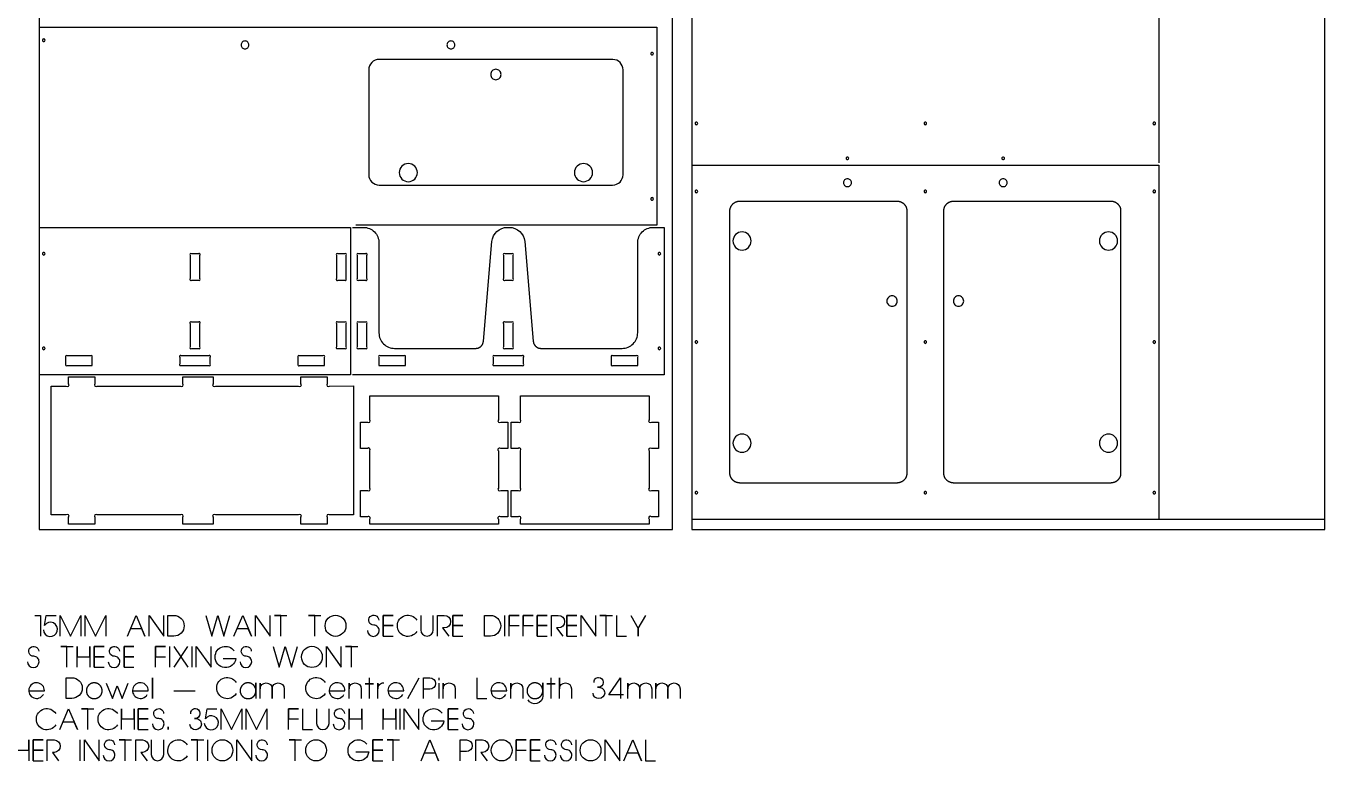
# Model space of a CAD drawing. Extents: x -841 to 5272, y -506 to 2808.
# Drawn here: x 2472 to 4975, y -446 to 970 of the extents above; entities that cross this region are included whole.
import ezdxf

# ---------------------------------------------------------------- set-up
doc = ezdxf.new("R2010")
doc.units = 0
for name, color, linetype in [('DEFAULT_LAYER', 1, 'CONTINUOUS'), ('DEFAULT_LAYER0', 1, 'CONTINUOUS'), ('LAYER_1', 18, 'CONTINUOUS'), ('T5_LOGOLAYER_20', 18, 'CONTINUOUS'), ('T5_LOGOLAYER_21', 18, 'CONTINUOUS')]:
    doc.layers.add(name, color=color, linetype=linetype)

msp = doc.modelspace()

# ---------------------------------------------------------------- linework, layer by layer
at = {"layer": 'DEFAULT_LAYER'}
msp.add_lwpolyline([(2497.4, 0), (3717.4, 0), (3717.4, 2440), (2497.4, 2440)], close=True, dxfattribs=at)
for points in [[(3132.4, 885.4), (3132.4, 683.5, 0.415358), (3152.5, 663.5), (3602.4, 663.5, 0.414214), (3622.4, 683.5), (3622.4, 885.5, 0.413001), (3602.5, 905.5), (3152.4, 905.5, 0.415524)], [(3377.4, 886.5, 0.414214), (3367.4, 876.5, 0.414214), (3377.4, 866.5, 0.414214), (3387.4, 876.5, 0.414214)], [(3208.6, 705, 0.414214), (3191.1, 687.5, 0.414214), (3208.6, 670, 0.414214), (3226.1, 687.5, 0.414214)], [(3546.2, 705, 0.414214), (3528.7, 687.5, 0.414214), (3546.2, 670, 0.414214), (3563.7, 687.5, 0.414214)]]:
    msp.add_lwpolyline(points, format="xyb", close=True, dxfattribs=at)
at = {"layer": 'DEFAULT_LAYER0'}
for points in [[(3754.7, 0), (4974.7, 0), (4974.7, 2440), (3754.7, 2440)], [(4149.9, 632), (3847.7, 632), (3847.2, 632), (3846.7, 632), (3846.2, 631.9), (3845.7, 631.9), (3845.2, 631.9), (3844.7, 631.8), (3844.2, 631.7), (3843.7, 631.6), (3843.2, 631.5), (3842.7, 631.4), (3842.3, 631.3), (3841.8, 631.2), (3841.3, 631), (3840.9, 630.9), (3840.4, 630.7), (3839.9, 630.6), (3839.5, 630.4), (3839.1, 630.2), (3838.6, 630), (3838.2, 629.8), (3837.8, 629.6), (3837.4, 629.4), (3836.9, 629.1), (3836.5, 628.9), (3836.1, 628.7), (3835.8, 628.4), (3835.4, 628.1), (3835, 627.9), (3834.6, 627.6), (3834.3, 627.3), (3833.9, 627), (3833.6, 626.7), (3833.2, 626.4), (3832.9, 626.1), (3832.6, 625.7), (3832.3, 625.4), (3832, 625.1), (3831.7, 624.7), (3831.4, 624.4), (3831.1, 624), (3830.9, 623.6), (3830.6, 623.3), (3830.4, 622.9), (3830.1, 622.5), (3829.9, 622.1), (3829.7, 621.7), (3829.5, 621.3), (3829.3, 620.9), (3829.1, 620.5), (3828.9, 620.1), (3828.8, 619.7), (3828.6, 619.3), (3828.5, 618.8), (3828.4, 618.4), (3828.2, 618), (3828.1, 617.5), (3828, 617.1), (3828, 616.6), (3827.9, 616.2), (3827.8, 615.7), (3827.8, 615.3), (3827.8, 614.8), (3827.7, 614.3), (3827.7, 613.9), (3827.7, 108.1), (3827.7, 107.6), (3827.8, 107.1), (3827.8, 106.7), (3827.8, 106.2), (3827.9, 105.8), (3828, 105.3), (3828.1, 104.9), (3828.1, 104.4), (3828.3, 104), (3828.4, 103.6), (3828.5, 103.1), (3828.6, 102.7), (3828.8, 102.3), (3829, 101.9), (3829.1, 101.4), (3829.3, 101), (3829.5, 100.6), (3829.7, 100.2), (3829.9, 99.8), (3830.2, 99.5), (3830.4, 99.1), (3830.6, 98.7), (3830.9, 98.3), (3831.2, 98), (3831.4, 97.6), (3831.7, 97.3), (3832, 96.9), (3832.3, 96.6), (3832.6, 96.2), (3832.9, 95.9), (3833.3, 95.6), (3833.6, 95.3), (3833.9, 95), (3834.3, 94.7), (3834.7, 94.4), (3835, 94.1), (3835.4, 93.9), (3835.8, 93.6), (3836.2, 93.3), (3836.6, 93.1), (3837, 92.8), (3837.4, 92.6), (3837.8, 92.4), (3838.2, 92.2), (3838.6, 92), (3839.1, 91.8), (3839.5, 91.6), (3840, 91.4), (3840.4, 91.3), (3840.9, 91.1), (3841.3, 90.9), (3841.8, 90.8), (3842.3, 90.7), (3842.7, 90.6), (3843.2, 90.5), (3843.7, 90.4), (3844.2, 90.3), (3844.7, 90.2), (3845.2, 90.1), (3845.7, 90.1), (3846.2, 90.1), (3846.7, 90), (3847.2, 90), (3847.7, 90), (4149.9, 90), (4150.4, 90), (4150.9, 90), (4151.4, 90.1), (4151.9, 90.1), (4152.4, 90.1), (4152.9, 90.2), (4153.4, 90.3), (4153.9, 90.4), (4154.4, 90.5), (4154.9, 90.6), (4155.3, 90.7), (4155.8, 90.8), (4156.3, 90.9), (4156.7, 91.1), (4157.2, 91.3), (4157.6, 91.4), (4158.1, 91.6), (4158.5, 91.8), (4158.9, 92), (4159.4, 92.2), (4159.8, 92.4), (4160.2, 92.6), (4160.6, 92.8), (4161, 93.1), (4161.4, 93.3), (4161.8, 93.6), (4162.2, 93.9), (4162.5, 94.1), (4162.9, 94.4), (4163.2, 94.7), (4163.6, 95), (4163.9, 95.3), (4164.3, 95.6), (4164.6, 95.9), (4164.9, 96.2), (4165.2, 96.6), (4165.5, 96.9), (4165.8, 97.3), (4166.1, 97.6), (4166.4, 98), (4166.6, 98.3), (4166.9, 98.7), (4167.1, 99.1), (4167.3, 99.5), (4167.6, 99.8), (4167.8, 100.2), (4168, 100.6), (4168.2, 101), (4168.4, 101.4), (4168.5, 101.9), (4168.7, 102.3), (4168.9, 102.7), (4169, 103.1), (4169.1, 103.6), (4169.2, 104), (4169.3, 104.4), (4169.4, 104.9), (4169.5, 105.3), (4169.6, 105.8), (4169.6, 106.2), (4169.7, 106.7), (4169.7, 107.1), (4169.7, 107.6), (4169.7, 108.1), (4169.7, 613.9), (4169.7, 614.4), (4169.7, 614.9), (4169.7, 615.3), (4169.6, 615.8), (4169.6, 616.2), (4169.5, 616.7), (4169.4, 617.1), (4169.3, 617.6), (4169.2, 618), (4169.1, 618.4), (4169, 618.9), (4168.9, 619.3), (4168.7, 619.7), (4168.5, 620.1), (4168.4, 620.6), (4168.2, 621), (4168, 621.4), (4167.8, 621.8), (4167.6, 622.2), (4167.3, 622.5), (4167.1, 622.9), (4166.9, 623.3), (4166.6, 623.7), (4166.4, 624), (4166.1, 624.4), (4165.8, 624.7), (4165.5, 625.1), (4165.2, 625.4), (4164.9, 625.8), (4164.6, 626.1), (4164.3, 626.4), (4163.9, 626.7), (4163.6, 627), (4163.2, 627.3), (4162.9, 627.6), (4162.5, 627.9), (4162.2, 628.1), (4161.8, 628.4), (4161.4, 628.7), (4161, 628.9), (4160.6, 629.2), (4160.2, 629.4), (4159.8, 629.6), (4159.4, 629.8), (4158.9, 630), (4158.5, 630.2), (4158.1, 630.4), (4157.6, 630.6), (4157.2, 630.7), (4156.7, 630.9), (4156.3, 631.1), (4155.8, 631.2), (4155.3, 631.3), (4154.9, 631.4), (4154.4, 631.5), (4153.9, 631.6), (4153.4, 631.7), (4152.9, 631.8), (4152.4, 631.9), (4151.9, 631.9), (4151.4, 631.9), (4150.9, 632), (4150.4, 632)], [(4239.7, 108.1), (4239.7, 107.6), (4239.8, 107.1), (4239.8, 106.7), (4239.8, 106.2), (4239.9, 105.8), (4240, 105.3), (4240.1, 104.9), (4240.1, 104.4), (4240.3, 104), (4240.4, 103.6), (4240.5, 103.1), (4240.6, 102.7), (4240.8, 102.3), (4240.9, 101.9), (4241.1, 101.4), (4241.3, 101), (4241.5, 100.6), (4241.7, 100.2), (4241.9, 99.8), (4242.1, 99.5), (4242.4, 99.1), (4242.6, 98.7), (4242.9, 98.3), (4243.1, 98), (4243.4, 97.6), (4243.7, 97.3), (4244, 96.9), (4244.3, 96.6), (4244.6, 96.2), (4244.9, 95.9), (4245.2, 95.6), (4245.5, 95.3), (4245.9, 95), (4246.2, 94.7), (4246.6, 94.4), (4247, 94.1), (4247.3, 93.9), (4247.7, 93.6), (4248.1, 93.3), (4248.5, 93.1), (4248.9, 92.8), (4249.3, 92.6), (4249.7, 92.4), (4250.1, 92.2), (4250.5, 92), (4251, 91.8), (4251.4, 91.6), (4251.9, 91.4), (4252.3, 91.3), (4252.8, 91.1), (4253.2, 90.9), (4253.7, 90.8), (4254.1, 90.7), (4254.6, 90.6), (4255.1, 90.5), (4255.6, 90.4), (4256.1, 90.3), (4256.5, 90.2), (4257, 90.1), (4257.5, 90.1), (4258, 90.1), (4258.5, 90), (4259.1, 90), (4259.6, 90), (4561.7, 90), (4562.3, 90), (4562.8, 90), (4563.3, 90.1), (4563.8, 90.1), (4564.3, 90.1), (4564.8, 90.2), (4565.3, 90.3), (4565.8, 90.4), (4566.3, 90.5), (4566.8, 90.6), (4567.2, 90.7), (4567.7, 90.8), (4568.2, 91), (4568.6, 91.1), (4569.1, 91.3), (4569.5, 91.4), (4570, 91.6), (4570.4, 91.8), (4570.9, 92), (4571.3, 92.2), (4571.7, 92.4), (4572.1, 92.6), (4572.5, 92.9), (4572.9, 93.1), (4573.3, 93.3), (4573.7, 93.6), (4574.1, 93.9), (4574.5, 94.1), (4574.9, 94.4), (4575.2, 94.7), (4575.6, 95), (4575.9, 95.3), (4576.2, 95.6), (4576.6, 95.9), (4576.9, 96.3), (4577.2, 96.6), (4577.5, 96.9), (4577.8, 97.3), (4578.1, 97.6), (4578.3, 98), (4578.6, 98.4), (4578.9, 98.7), (4579.1, 99.1), (4579.4, 99.5), (4579.6, 99.9), (4579.8, 100.3), (4580, 100.7), (4580.2, 101.1), (4580.4, 101.5), (4580.5, 101.9), (4580.7, 102.3), (4580.9, 102.7), (4581, 103.2), (4581.1, 103.6), (4581.2, 104), (4581.3, 104.5), (4581.4, 104.9), (4581.5, 105.4), (4581.6, 105.8), (4581.6, 106.3), (4581.7, 106.7), (4581.7, 107.2), (4581.7, 107.7), (4581.7, 108.1), (4581.7, 613.9), (4581.7, 614.4), (4581.7, 614.9), (4581.7, 615.3), (4581.6, 615.8), (4581.6, 616.2), (4581.5, 616.7), (4581.4, 617.1), (4581.3, 617.6), (4581.2, 618), (4581.1, 618.4), (4581, 618.9), (4580.8, 619.3), (4580.7, 619.7), (4580.5, 620.1), (4580.4, 620.6), (4580.2, 621), (4580, 621.4), (4579.8, 621.8), (4579.6, 622.2), (4579.3, 622.5), (4579.1, 622.9), (4578.8, 623.3), (4578.6, 623.7), (4578.3, 624), (4578.1, 624.4), (4577.8, 624.7), (4577.5, 625.1), (4577.2, 625.4), (4576.9, 625.8), (4576.5, 626.1), (4576.2, 626.4), (4575.9, 626.7), (4575.5, 627), (4575.2, 627.3), (4574.8, 627.6), (4574.5, 627.9), (4574.1, 628.1), (4573.7, 628.4), (4573.3, 628.7), (4572.9, 628.9), (4572.5, 629.2), (4572.1, 629.4), (4571.7, 629.6), (4571.3, 629.8), (4570.8, 630), (4570.4, 630.2), (4570, 630.4), (4569.5, 630.6), (4569.1, 630.7), (4568.6, 630.9), (4568.2, 631.1), (4567.7, 631.2), (4567.2, 631.3), (4566.7, 631.4), (4566.3, 631.5), (4565.8, 631.6), (4565.3, 631.7), (4564.8, 631.8), (4564.3, 631.9), (4563.8, 631.9), (4563.3, 631.9), (4562.8, 632), (4562.3, 632), (4561.7, 632), (4259.6, 632), (4259.1, 632), (4258.5, 632), (4258, 631.9), (4257.5, 631.9), (4257, 631.9), (4256.5, 631.8), (4256.1, 631.7), (4255.6, 631.6), (4255.1, 631.5), (4254.6, 631.4), (4254.1, 631.3), (4253.7, 631.2), (4253.2, 631.1), (4252.8, 630.9), (4252.3, 630.7), (4251.9, 630.6), (4251.4, 630.4), (4251, 630.2), (4250.5, 630), (4250.1, 629.8), (4249.7, 629.6), (4249.3, 629.4), (4248.9, 629.2), (4248.5, 628.9), (4248.1, 628.7), (4247.7, 628.4), (4247.3, 628.1), (4247, 627.9), (4246.6, 627.6), (4246.2, 627.3), (4245.9, 627), (4245.5, 626.7), (4245.2, 626.4), (4244.9, 626.1), (4244.6, 625.8), (4244.3, 625.4), (4244, 625.1), (4243.7, 624.7), (4243.4, 624.4), (4243.1, 624), (4242.9, 623.7), (4242.6, 623.3), (4242.4, 622.9), (4242.1, 622.5), (4241.9, 622.2), (4241.7, 621.8), (4241.5, 621.4), (4241.3, 621), (4241.1, 620.6), (4240.9, 620.1), (4240.8, 619.7), (4240.6, 619.3), (4240.5, 618.9), (4240.4, 618.4), (4240.3, 618), (4240.1, 617.6), (4240.1, 617.1), (4240, 616.7), (4239.9, 616.2), (4239.8, 615.8), (4239.8, 615.3), (4239.8, 614.9), (4239.7, 614.4), (4239.7, 613.9)]]:
    msp.add_lwpolyline(points, close=True, dxfattribs=at)
for points in [[(3754.7, 1106), (4654.7, 1106), (4654.7, 706)], [(2497.4, 968), (3687.4, 968), (3687.4, 586), (3107.4, 586)], [(3754.7, 702), (4654.7, 702), (4654.7, 20)], [(3754.7, 20), (4974.7, 20)]]:
    msp.add_lwpolyline(points, dxfattribs=at)
for points in [[(2506.4, 945, 0.414214), (2503.9, 942.5, 0.414214), (2506.4, 940, 0.414214), (2508.9, 942.5, 0.414214)], [(2894.1, 941.1, 0.414214), (2886.5, 933.5, 0.414214), (2894.1, 925.8, 0.414214), (2901.7, 933.5, 0.414214)], [(3290.8, 941.1, 0.414214), (3283.1, 933.5, 0.414214), (3290.8, 925.8, 0.414214), (3298.4, 933.5, 0.414214)], [(3678.4, 919.2, 0.414214), (3675.9, 916.7, 0.414214), (3678.4, 914.2, 0.414214), (3680.9, 916.7, 0.414214)], [(3763.7, 784.7, 0.414214), (3761.2, 782.2, 0.414214), (3763.7, 779.7, 0.414214), (3766.2, 782.2, 0.414214)], [(4204.7, 784.7, 0.414214), (4202.2, 782.2, 0.414214), (4204.7, 779.7, 0.414214), (4207.2, 782.2, 0.414214)], [(4645.7, 784.7, 0.414214), (4643.2, 782.2, 0.414214), (4645.7, 779.7, 0.414214), (4648.2, 782.2, 0.414214)], [(4054.7, 717.5, 0.414214), (4052.2, 715, 0.414214), (4054.7, 712.5, 0.414214), (4057.2, 715, 0.414214)], [(4354.7, 717.5, 0.414214), (4352.2, 715, 0.414214), (4354.7, 712.5, 0.414214), (4357.2, 715, 0.414214)], [(3763.7, 653.7, 0.414214), (3761.2, 651.2, 0.414214), (3763.7, 648.7, 0.414214), (3766.2, 651.2, 0.414214)], [(4054.7, 675.6, 0.414214), (4047.1, 668, 0.414214), (4054.7, 660.4, 0.414214), (4062.4, 668, 0.414214)], [(4204.7, 653.7, 0.414214), (4202.2, 651.2, 0.414214), (4204.7, 648.7, 0.414214), (4207.2, 651.2, 0.414214)], [(4354.7, 675.6, 0.414214), (4347.1, 668, 0.414214), (4354.7, 660.4, 0.414214), (4362.4, 668, 0.414214)], [(4645.7, 653.7, 0.414214), (4643.2, 651.2, 0.414214), (4645.7, 648.7, 0.414214), (4648.2, 651.2, 0.414214)], [(3678.4, 639.3, 0.414214), (3675.9, 636.8, 0.414214), (3678.4, 634.3, 0.414214), (3680.9, 636.8, 0.414214)], [(3851.7, 573.3, 0.414214), (3834.2, 555.8, 0.414214), (3851.7, 538.3, 0.414214), (3869.2, 555.8, 0.414214)], [(4557.7, 573.3, 0.414214), (4540.2, 555.8, 0.414214), (4557.7, 538.3, 0.414214), (4575.2, 555.8, 0.414214)], [(4140.7, 450, 0.414214), (4130.7, 440, 0.414214), (4140.7, 430, 0.414214), (4150.7, 440, 0.414214)], [(4268.7, 450, 0.414214), (4258.7, 440, 0.414214), (4268.7, 430, 0.414214), (4278.7, 440, 0.414214)], [(3763.7, 363.5, 0.414214), (3761.2, 361, 0.414214), (3763.7, 358.5, 0.414214), (3766.2, 361, 0.414214)], [(4204.7, 363.5, 0.414214), (4202.2, 361, 0.414214), (4204.7, 358.5, 0.414214), (4207.2, 361, 0.414214)], [(4645.7, 363.5, 0.414214), (4643.2, 361, 0.414214), (4645.7, 358.5, 0.414214), (4648.2, 361, 0.414214)], [(3851.7, 183.7, 0.414214), (3834.2, 166.2, 0.414214), (3851.7, 148.7, 0.414214), (3869.2, 166.2, 0.414214)], [(4557.7, 183.7, 0.414214), (4540.2, 166.2, 0.414214), (4557.7, 148.7, 0.414214), (4575.2, 166.2, 0.414214)], [(3763.7, 73.3, 0.414214), (3761.2, 70.8, 0.414214), (3763.7, 68.3, 0.414214), (3766.2, 70.8, 0.414214)], [(4204.7, 73.3, 0.414214), (4202.2, 70.8, 0.414214), (4204.7, 68.3, 0.414214), (4207.2, 70.8, 0.414214)], [(4645.7, 73.3, 0.414214), (4643.2, 70.8, 0.414214), (4645.7, 68.3, 0.414214), (4648.2, 70.8, 0.414214)]]:
    msp.add_lwpolyline(points, format="xyb", close=True, dxfattribs=at)
at = {"layer": 'LAYER_1'}
msp.add_lwpolyline([(2554.2, 10), (2554.2, 23.5, 1), (2549.7, 28), (2521, 28), (2521, 276), (2549.7, 276, 1), (2554.2, 280.5), (2554.2, 294), (2605, 294), (2605, 280.5, 1), (2609.5, 276), (2769.6, 276, 1), (2774.1, 280.5), (2774.1, 294), (2832.6, 294), (2832.6, 280.5, 1), (2837.1, 276), (2997.3, 276, 1), (3001.8, 280.5), (3001.8, 294), (3052.6, 294), (3052.6, 280.5, 1), (3057.1, 276), (3103, 276.4), (3103, 28), (3057.1, 28, 1), (3052.6, 23.5), (3052.6, 10), (3001.8, 10), (3001.8, 23.5, 1), (2997.3, 28), (2837.1, 28, 1), (2832.6, 23.5), (2832.6, 10), (2774.1, 10), (2774.1, 23.5, 1), (2769.6, 28), (2609.5, 28, 1), (2605, 23.5), (2605, 10)], format="xyb", close=True, dxfattribs=at)
at = {"layer": 'T5_LOGOLAYER_20'}
msp.add_lwpolyline([(2497.4, 582), (3097.4, 582), (3097.4, 298), (2497.4, 298)], dxfattribs=at)
msp.add_lwpolyline([(3101.4, 582), (3122.2, 582, -0.414799), (3152.2, 551.9), (3152.2, 378.8, 0.41549), (3182.3, 348.8), (3338.4, 348.8), (3338.4, 348.8), (3338.8, 348.8), (3339.2, 348.8), (3339.5, 348.8), (3339.9, 348.9), (3340.3, 348.9), (3340.6, 348.9), (3341, 349), (3341.3, 349.1), (3341.7, 349.1), (3342.1, 349.2), (3342.4, 349.3), (3342.7, 349.4), (3343.1, 349.5), (3343.4, 349.6), (3343.8, 349.8), (3344.1, 349.9), (3344.4, 350), (3344.7, 350.2), (3345.1, 350.3), (3345.4, 350.5), (3345.7, 350.6), (3346, 350.8), (3346.3, 351), (3346.6, 351.2), (3346.9, 351.4), (3347.2, 351.6), (3347.4, 351.8), (3347.7, 352), (3348, 352.2), (3348.3, 352.4), (3348.5, 352.6), (3348.8, 352.9), (3349, 353.1), (3349.3, 353.3), (3349.5, 353.6), (3349.7, 353.8), (3350, 354.1), (3350.2, 354.4), (3350.4, 354.6), (3350.6, 354.9), (3350.8, 355.2), (3351, 355.5), (3351.2, 355.7), (3351.4, 356), (3351.5, 356.3), (3351.7, 356.6), (3351.9, 356.9), (3352, 357.2), (3352.1, 357.5), (3352.3, 357.8), (3352.4, 358.1), (3352.5, 358.5), (3352.6, 358.8), (3352.8, 359.1), (3352.8, 359.4), (3352.9, 359.8), (3353, 360.1), (3353.1, 360.4), (3353.1, 360.7), (3353.2, 361.1), (3353.2, 361.4), (3353.3, 361.8), (3353.3, 362.1), (3353.3, 362.4), (3369.8, 554.5, -0.390656), (3399.8, 582), (3403.1, 582, -0.388315), (3433, 554.7), (3449.5, 362.5), (3449.5, 362.2), (3449.5, 361.8), (3449.6, 361.5), (3449.6, 361.1), (3449.7, 360.8), (3449.8, 360.4), (3449.8, 360.1), (3449.9, 359.8), (3450, 359.4), (3450.1, 359.1), (3450.2, 358.8), (3450.3, 358.4), (3450.5, 358.1), (3450.6, 357.8), (3450.7, 357.5), (3450.9, 357.2), (3451, 356.9), (3451.2, 356.6), (3451.4, 356.3), (3451.5, 356), (3451.7, 355.7), (3451.9, 355.4), (3452.1, 355.1), (3452.3, 354.9), (3452.5, 354.6), (3452.7, 354.3), (3453, 354.1), (3453.2, 353.8), (3453.4, 353.5), (3453.6, 353.3), (3453.9, 353.1), (3454.1, 352.8), (3454.4, 352.6), (3454.7, 352.4), (3454.9, 352.1), (3455.2, 351.9), (3455.5, 351.7), (3455.7, 351.5), (3456, 351.3), (3456.3, 351.1), (3456.6, 351), (3456.9, 350.8), (3457.2, 350.6), (3457.5, 350.4), (3457.8, 350.3), (3458.1, 350.1), (3458.5, 350), (3458.8, 349.9), (3459.1, 349.7), (3459.5, 349.6), (3459.8, 349.5), (3460.1, 349.4), (3460.5, 349.3), (3460.8, 349.2), (3461.2, 349.1), (3461.5, 349.1), (3461.9, 349), (3462.2, 348.9), (3462.6, 348.9), (3462.9, 348.9), (3463.3, 348.8), (3463.7, 348.8), (3464, 348.8), (3464.4, 348.8), (3464.4, 348.8), (3620.6, 348.8, 0.414977), (3650.6, 378.9), (3650.6, 552, -0.415334), (3680.7, 582), (3701.4, 582), (3701.4, 298), (3101.4, 298)], format="xyb", dxfattribs=at)
for points in [[(2506.4, 533.7, 0.414214), (2503.9, 531.2, 0.414214), (2506.4, 528.7, 0.414214), (2508.9, 531.2, 0.414214)], [(2791.4, 480.4), (2804.2, 480.4, 1), (2807.1, 483.2), (2807.1, 528.4, 1), (2804.2, 531.2), (2791.4, 531.2, 1), (2788.6, 528.4), (2788.6, 483.2, 1)], [(3073.2, 480.4), (3086, 480.4, 1), (3088.8, 483.2), (3088.8, 528.4, 1), (3086, 531.2), (3073.2, 531.2, 1), (3070.3, 528.4), (3070.3, 483.2, 1)], [(3128.9, 483.2), (3128.9, 528.3, 1), (3126.1, 531.2), (3113.2, 531.2, 1), (3110.4, 528.3), (3110.4, 483.2, 1), (3113.2, 480.4), (3126.1, 480.4, 1)], [(3407.8, 531.2), (3395, 531.2, 1), (3392.2, 528.3), (3392.2, 483.2, 1), (3395, 480.4), (3407.8, 480.4, 1), (3410.7, 483.2), (3410.7, 528.3, 1)], [(3692.4, 533.7, 0.414214), (3689.9, 531.2, 0.414214), (3692.4, 528.7, 0.414214), (3694.9, 531.2, 0.414214)], [(2804.2, 399.6), (2791.4, 399.6, 1), (2788.6, 396.8), (2788.6, 351.6, 1), (2791.4, 348.8), (2804.2, 348.8, 1), (2807.1, 351.6), (2807.1, 396.8, 1)], [(3088.8, 351.6), (3088.8, 396.8, 1), (3086, 399.6), (3073.2, 399.6, 1), (3070.3, 396.8), (3070.3, 351.6, 1), (3073.2, 348.8), (3086, 348.8, 1)], [(3126.1, 399.6), (3113.2, 399.6, 1), (3110.4, 396.7), (3110.4, 351.6, 1), (3113.2, 348.8), (3126.1, 348.8, 1), (3128.9, 351.6), (3128.9, 396.7, 1)], [(3407.8, 399.6), (3395, 399.6, 1), (3392.2, 396.7), (3392.2, 351.6, 1), (3395, 348.8), (3407.8, 348.8, 1), (3410.7, 351.6), (3410.7, 396.7, 1)], [(2506.4, 351.3, 0.414214), (2503.9, 348.8, 0.414214), (2506.4, 346.3, 0.414214), (2508.9, 348.8, 0.414214)], [(3692.4, 351.3, 0.414214), (3689.9, 348.8, 0.414214), (3692.4, 346.3, 0.414214), (3694.9, 348.8, 0.414214)], [(2548.6, 331.7), (2548.6, 318.8, 1), (2551.5, 316), (2596.6, 316, 1), (2599.4, 318.8), (2599.4, 331.7, 1), (2596.6, 334.5), (2551.5, 334.5, 1)], [(2768.6, 331.7), (2768.6, 318.8, 1), (2771.4, 316), (2824.2, 316, 1), (2827.1, 318.8), (2827.1, 331.7, 1), (2824.2, 334.5), (2771.4, 334.5, 1)], [(2999.1, 316), (3044.2, 316, 1), (3047, 318.8), (3047, 331.7, 1), (3044.2, 334.5), (2999.1, 334.5, 1), (2996.2, 331.7), (2996.2, 318.8, 1)], [(3155, 316), (3200.2, 316, 1), (3203, 318.8), (3203, 331.6, 1), (3200.2, 334.5), (3155, 334.5, 1), (3152.2, 331.6), (3152.2, 318.8, 1)], [(3375, 316), (3427.8, 316, 1), (3430.7, 318.8), (3430.7, 331.6, 1), (3427.8, 334.5), (3375, 334.5, 1), (3372.2, 331.6), (3372.2, 318.8, 1)], [(3647.8, 334.5), (3602.6, 334.5, 1), (3599.8, 331.6), (3599.8, 318.8, 1), (3602.6, 316), (3647.8, 316, 1), (3650.6, 318.8), (3650.6, 331.6, 1)], [(3134.3, 10), (3134.3, 19.9, 1), (3129.8, 24.3), (3116.3, 24.3), (3116.3, 75.1), (3129.8, 75.1, 1), (3134.3, 79.6), (3134.3, 151.5, 1), (3129.8, 155.9), (3116.3, 155.9), (3116.3, 206.7), (3129.8, 206.7, 1), (3134.3, 211.2), (3134.3, 257.6), (3382.3, 257.6), (3382.3, 211.2, 1), (3386.7, 206.7), (3400.3, 206.7), (3400.3, 155.9), (3386.7, 155.9, 1), (3382.3, 151.5), (3382.3, 79.6, 1), (3386.7, 75.1), (3400.3, 75.1), (3400.3, 24.3), (3386.7, 24.3, 1), (3382.3, 19.9), (3382.3, 10)], [(3424.6, 10), (3424.6, 19.9, 1), (3420.1, 24.3), (3406.6, 24.3), (3406.6, 75.1), (3420.1, 75.1, 1), (3424.6, 79.6), (3424.6, 151.5, 1), (3420.1, 155.9), (3406.6, 155.9), (3406.6, 206.7), (3420.1, 206.7, 1), (3424.6, 211.2), (3424.6, 257.6), (3672.6, 257.6), (3672.6, 211.2, 1), (3677, 206.7), (3690.6, 206.7), (3690.6, 155.9), (3677, 155.9, 1), (3672.6, 151.5), (3672.6, 79.6, 1), (3677, 75.1), (3690.6, 75.1), (3690.6, 24.3), (3677, 24.3, 1), (3672.6, 19.9), (3672.6, 10)]]:
    msp.add_lwpolyline(points, format="xyb", close=True, dxfattribs=at)
at = {"layer": 'T5_LOGOLAYER_21'}
for points in [[(2489.3, -165.7), (2500.1, -165.7), (2500.1, -205.7)], [(2538.1, -205.7), (2538.1, -165.7), (2558.1, -205.7), (2578.1, -165.7), (2578.1, -205.7)], [(2586.1, -205.7), (2586.1, -165.7), (2606.1, -205.7), (2626.1, -165.7), (2626.1, -205.7)], [(2667.7, -205.7), (2684.5, -165.7), (2701.3, -205.7), (2695.3, -191.3), (2674.1, -191.3)], [(2709.3, -205.7), (2709.3, -165.7), (2737.7, -205.7), (2737.7, -165.7)], [(2818.5, -165.7), (2830.1, -205.7), (2841.7, -165.7), (2853.3, -205.7), (2864.9, -165.7)], [(2872.9, -205.7), (2889.7, -165.7), (2906.5, -205.7), (2900.5, -191.3), (2879.3, -191.3)], [(2914.5, -205.7), (2914.5, -165.7), (2942.9, -205.7), (2942.9, -165.7)], [(2962.9, -205.7), (2962.9, -165.7), (2950.9, -165.7), (2974.9, -165.7)], [(3028.5, -205.7), (3028.5, -165.7), (3016.5, -165.7), (3040.5, -165.7)], [(3160.5, -205.7), (3160.5, -165.7), (3179.7, -165.7), (3160.5, -165.7), (3160.5, -185.3), (3179.7, -185.3), (3160.5, -185.3), (3160.5, -205.7), (3179.7, -205.7)], [(3294.8, -205.7), (3294.8, -165.7), (3314, -165.7), (3294.8, -165.7), (3294.8, -185.3), (3314, -185.3), (3294.8, -185.3), (3294.8, -205.7), (3314, -205.7)], [(3394.8, -205.7), (3394.8, -165.7)], [(3402.8, -205.7), (3402.8, -165.7), (3422, -165.7), (3402.8, -165.7), (3402.8, -185.3), (3422, -185.3)], [(3430, -205.7), (3430, -165.7), (3449.2, -165.7), (3430, -165.7), (3430, -185.3), (3449.2, -185.3)], [(3457.2, -205.7), (3457.2, -165.7), (3476.4, -165.7), (3457.2, -165.7), (3457.2, -185.3), (3476.4, -185.3), (3457.2, -185.3), (3457.2, -205.7), (3476.4, -205.7)], [(3514.4, -205.7), (3514.4, -165.7), (3533.6, -165.7), (3514.4, -165.7), (3514.4, -185.3), (3533.6, -185.3), (3514.4, -185.3), (3514.4, -205.7), (3533.6, -205.7)], [(3541.6, -205.7), (3541.6, -165.7), (3570, -205.7), (3570, -165.7)], [(3590, -205.7), (3590, -165.7), (3578, -165.7), (3602, -165.7)], [(3610, -165.7), (3610, -205.7), (3629.2, -205.7)], [(3637.2, -165.7), (3651.6, -190.9), (3651.6, -205.7), (3651.6, -190.9), (3666, -165.7)], [(2551, -265.7), (2551, -225.7), (2539, -225.7), (2563, -225.7)], [(2571, -265.7), (2571, -225.7), (2571, -245.3), (2595.4, -245.3), (2595.4, -225.7), (2595.4, -265.7)], [(2603.4, -265.7), (2603.4, -225.7), (2622.6, -225.7), (2603.4, -225.7), (2603.4, -245.3), (2622.6, -245.3), (2603.4, -245.3), (2603.4, -265.7), (2622.6, -265.7)], [(2661, -265.7), (2661, -225.7), (2680.2, -225.7), (2661, -225.7), (2661, -245.3), (2680.2, -245.3), (2661, -245.3), (2661, -265.7), (2680.2, -265.7)], [(2721.8, -265.7), (2721.8, -225.7), (2741, -225.7), (2721.8, -225.7), (2721.8, -245.3), (2741, -245.3)], [(2749, -265.7), (2749, -225.7)], [(2757, -225.7), (2783.8, -265.7)], [(2757.4, -265.7), (2784.2, -225.7)], [(2792.2, -265.7), (2792.2, -225.7)], [(2800.2, -265.7), (2800.2, -225.7), (2828.6, -265.7), (2828.6, -225.7)], [(2948.6, -225.7), (2960.2, -265.7), (2971.8, -225.7), (2983.4, -265.7), (2995, -225.7)], [(3051, -265.7), (3051, -225.7), (3079.4, -265.7), (3079.4, -225.7)], [(3099.4, -265.7), (3099.4, -225.7), (3087.4, -225.7), (3111.4, -225.7)], [(2626.9, -296.1), (2638.9, -325.7), (2648.1, -301.7), (2657.3, -325.7), (2669.3, -296.1)], [(3133.9, -325.7), (3133.9, -297.7), (3125.9, -297.7), (3141.9, -297.7), (3133.9, -297.7), (3133.9, -285.7)], [(3207.9, -325.7), (3229.9, -285.7)], [(3267.9, -290.5), (3267.9, -285.7)], [(3267.9, -325.7), (3267.9, -296.1)], [(3340.7, -285.7), (3340.7, -325.7), (3359.9, -325.7)], [(3483.8, -325.7), (3483.8, -297.7), (3475.8, -297.7), (3491.8, -297.7), (3483.8, -297.7), (3483.8, -285.7)], [(3623.4, -318.5), (3595, -318.5), (3617.4, -285.7), (3617.4, -325.7)], [(2757.3, -310.9), (2798.1, -310.9)], [(2537.5, -385.7), (2554.3, -345.7), (2571.1, -385.7), (2565.1, -371.3), (2543.9, -371.3)], [(2591.1, -385.7), (2591.1, -345.7), (2579.1, -345.7), (2603.1, -345.7)], [(2656.2, -385.7), (2656.2, -345.7), (2656.2, -365.3), (2680.6, -365.3), (2680.6, -345.7), (2680.6, -385.7)], [(2688.6, -385.7), (2688.6, -345.7), (2707.8, -345.7), (2688.6, -345.7), (2688.6, -365.3), (2707.8, -365.3), (2688.6, -365.3), (2688.6, -385.7), (2707.8, -385.7)], [(2848.1, -385.7), (2848.1, -345.7), (2868.1, -385.7), (2888.1, -345.7), (2888.1, -385.7)], [(2896.1, -385.7), (2896.1, -345.7), (2916.1, -385.7), (2936.1, -345.7), (2936.1, -385.7)], [(2977.7, -385.7), (2977.7, -345.7), (2996.9, -345.7), (2977.7, -345.7), (2977.7, -365.3), (2996.9, -365.3)], [(3004.9, -345.7), (3004.9, -385.7), (3024.1, -385.7)], [(3094.5, -385.7), (3094.5, -345.7), (3094.5, -365.3), (3118.9, -365.3), (3118.9, -345.7), (3118.9, -385.7)], [(3160.5, -385.7), (3160.5, -345.7), (3160.5, -365.3), (3184.9, -365.3), (3184.9, -345.7), (3184.9, -385.7)], [(3192.9, -385.7), (3192.9, -345.7)], [(3200.9, -385.7), (3200.9, -345.7), (3229.3, -385.7), (3229.3, -345.7)], [(3285.3, -385.7), (3285.3, -345.7), (3304.5, -345.7), (3285.3, -345.7), (3285.3, -365.3), (3304.5, -365.3), (3285.3, -365.3), (3285.3, -385.7), (3304.5, -385.7)], [(2453.5, -445.7), (2453.5, -405.7), (2453.5, -425.3), (2477.9, -425.3), (2477.9, -405.7), (2477.9, -445.7)], [(2485.9, -445.7), (2485.9, -405.7), (2505.1, -405.7), (2485.9, -405.7), (2485.9, -425.3), (2505.1, -425.3), (2485.9, -425.3), (2485.9, -445.7), (2505.1, -445.7)], [(2576.7, -445.7), (2576.7, -405.7)], [(2584.7, -445.7), (2584.7, -405.7), (2613.1, -445.7), (2613.1, -405.7)], [(2663.5, -445.7), (2663.5, -405.7), (2651.5, -405.7), (2675.5, -405.7)], [(2802.6, -445.7), (2802.6, -405.7), (2790.6, -405.7), (2814.6, -405.7)], [(2822.6, -445.7), (2822.6, -405.7)], [(2878.6, -445.7), (2878.6, -405.7), (2907, -445.7), (2907, -405.7)], [(2991, -445.7), (2991, -405.7), (2979, -405.7), (3003, -405.7)], [(3140.6, -445.7), (3140.6, -405.7), (3159.8, -405.7), (3140.6, -405.7), (3140.6, -425.3), (3159.8, -425.3), (3140.6, -425.3), (3140.6, -445.7), (3159.8, -445.7)], [(3179.8, -445.7), (3179.8, -405.7), (3167.8, -405.7), (3191.8, -405.7)], [(3233.4, -445.7), (3250.2, -405.7), (3267, -445.7), (3261, -431.3), (3239.8, -431.3)], [(3416.6, -445.7), (3416.6, -405.7), (3435.8, -405.7), (3416.6, -405.7), (3416.6, -425.3), (3435.8, -425.3)], [(3443.8, -445.7), (3443.8, -405.7), (3463, -405.7), (3443.8, -405.7), (3443.8, -425.3), (3463, -425.3), (3443.8, -425.3), (3443.8, -445.7), (3463, -445.7)], [(3531.8, -445.7), (3531.8, -405.7)], [(3587.8, -445.7), (3587.8, -405.7), (3616.2, -445.7), (3616.2, -405.7)], [(3624.2, -445.7), (3641, -405.7), (3657.8, -445.7), (3651.8, -431.3), (3630.6, -431.3)], [(3665.8, -405.7), (3665.8, -445.7), (3685, -445.7)]]:
    msp.add_lwpolyline(points, dxfattribs=at)
for points in [[(2505.7, -193.3, 0.857608), (2532.5, -196.1, 0.839431), (2508.1, -184.9), (2511.3, -165.7), (2530.1, -165.7)], [(3130.1, -194.9, 1), (3152.5, -194.9, 0.415385), (3142.1, -184.5, -0.668438), (3135.3, -168.1, -0.668438), (3151.7, -174.9)], [(3224.9, -196.5, -0.77786), (3187.7, -185.3, -0.756443), (3224.9, -174.9)], [(3232.8, -165.7), (3232.8, -193.7, 1), (3256.8, -193.7), (3256.8, -165.7)], [(3264.8, -205.7), (3264.8, -165.7), (3278, -165.7, -1), (3278, -189.7), (3274.8, -189.7), (3286.8, -205.7)], [(3484.4, -205.7), (3484.4, -165.7), (3497.6, -165.7, -1), (3497.6, -189.7), (3494.4, -189.7), (3506.4, -205.7)], [(2475, -254.9, 1), (2497.4, -254.9, 0.415385), (2487, -244.5, -0.668438), (2480.2, -228.1, -0.668438), (2496.6, -234.9)], [(2630.6, -254.9, 1), (2653, -254.9, 0.415385), (2642.6, -244.5, -0.668438), (2635.8, -228.1, -0.668438), (2652.2, -234.9)], [(2851.8, -248.9), (2876.6, -248.9, -0.955296), (2836.6, -245.3, -0.741566), (2873, -234.1)], [(2884.6, -254.9, 1), (2907, -254.9, 0.415385), (2896.6, -244.5, -0.668438), (2889.8, -228.1, -0.668438), (2906.2, -234.9)], [(2478.1, -310.9), (2507.7, -310.9, 0.90232), (2477.8, -307.2, 0.862347), (2505.7, -318.1)], [(2678.1, -310.9), (2707.7, -310.9, 0.90232), (2677.7, -307.2, 0.862347), (2705.7, -318.1)], [(2876.9, -316.5, -0.77786), (2839.7, -305.3, -0.756443), (2876.9, -294.9)], [(2900, -326.1, 0.421631), (2915.2, -310.5), (2915.2, -295.7), (2915.2, -325.7)], [(2923.2, -325.7), (2923.2, -296.1), (2923.2, -307.3, -1), (2946.4, -307.3), (2946.4, -325.7), (2946.4, -307.3, -1), (2969.6, -307.3), (2969.6, -325.7)], [(3048.4, -316.5, -0.77786), (3011.2, -305.3, -0.756443), (3048.4, -294.9)], [(3057.1, -310.9), (3086.7, -310.9, 0.90232), (3056.7, -307.2, 0.862347), (3084.7, -318.1)], [(3094.7, -325.7), (3094.7, -296.1), (3094.7, -307.3, -1), (3117.9, -307.3), (3117.9, -325.7)], [(3149.9, -325.7), (3149.9, -296.1), (3149.9, -307.3, -0.416092), (3161.5, -295.7)], [(3170.3, -310.9), (3199.9, -310.9, 0.90232), (3169.9, -307.2, 0.862347), (3197.9, -318.1)], [(3237.9, -325.7), (3237.9, -285.7), (3249.9, -285.7, -1), (3249.9, -308.1), (3237.9, -308.1)], [(3275.9, -325.7), (3275.9, -296.1), (3275.9, -307.3, -1), (3299.1, -307.3), (3299.1, -325.7)], [(3368.7, -310.9), (3398.3, -310.9, 0.90232), (3368.3, -307.2, 0.862347), (3396.3, -318.1)], [(3406.3, -325.7), (3406.3, -296.1), (3406.3, -307.3, -1), (3429.5, -307.3), (3429.5, -325.7)], [(3452.6, -326.1, 0.421631), (3467.8, -310.5), (3467.8, -295.7), (3467.8, -320.9, -0.782349), (3439.4, -328.1)], [(3499.8, -325.7), (3499.8, -285.7), (3499.8, -307.3, -1), (3523, -307.3), (3523, -325.7)], [(3566.6, -295.3, -0.454849), (3575.4, -285.2, -0.411435), (3584.2, -294.1), (3584.2, -295.3, -0.412121), (3575.4, -304.1), (3573.4, -304.1), (3575.8, -304.1, -0.414286), (3587, -315.3, -0.946269), (3564.6, -315.7)], [(3631.4, -325.7), (3631.4, -296.1), (3631.4, -307.3, -1), (3654.6, -307.3), (3654.6, -325.7), (3654.6, -307.3, -1), (3677.8, -307.3), (3677.8, -325.7)], [(3685.8, -325.7), (3685.8, -296.1), (3685.8, -307.3, -1), (3709, -307.3), (3709, -325.7), (3709, -307.3, -1), (3732.2, -307.3), (3732.2, -325.7)], [(2529.5, -376.5, -0.77786), (2492.3, -365.3, -0.756443), (2529.5, -354.9)], [(2648.3, -376.5, -0.77786), (2611.1, -365.3, -0.756443), (2648.3, -354.9)], [(2715.8, -374.9, 1), (2738.2, -374.9, 0.415385), (2727.8, -364.5, -0.668438), (2721, -348.1, -0.668438), (2737.4, -354.9)], [(2789.7, -355.3, -0.454849), (2798.5, -345.2, -0.411435), (2807.3, -354.1), (2807.3, -355.3, -0.412121), (2798.5, -364.1), (2796.5, -364.1), (2798.9, -364.1, -0.414286), (2810.1, -375.3, -0.946269), (2787.7, -375.7)], [(2815.7, -373.3, 0.857608), (2842.5, -376.1, 0.839431), (2818.1, -364.9), (2821.3, -345.7), (2840.1, -345.7)], [(3032.1, -345.7), (3032.1, -373.7, 1), (3056.1, -373.7), (3056.1, -345.7)], [(3064.1, -374.9, 1), (3086.5, -374.9, 0.415385), (3076.1, -364.5, -0.668438), (3069.3, -348.1, -0.668438), (3085.7, -354.9)], [(3252.5, -368.9), (3277.3, -368.9, -0.955296), (3237.3, -365.3, -0.741566), (3273.7, -354.1)], [(3312.5, -374.9, 1), (3334.9, -374.9, 0.415385), (3324.5, -364.5, -0.668438), (3317.7, -348.1, -0.668438), (3334.1, -354.9)], [(2513.1, -445.7), (2513.1, -405.7), (2526.3, -405.7, -1), (2526.3, -429.7), (2523.1, -429.7), (2535.1, -445.7)], [(2621.1, -434.9, 1), (2643.5, -434.9, 0.415385), (2633.1, -424.5, -0.668438), (2626.3, -408.1, -0.668438), (2642.7, -414.9)], [(2683.5, -445.7), (2683.5, -405.7), (2696.7, -405.7, -1), (2696.7, -429.7), (2693.5, -429.7), (2705.5, -445.7)], [(2713.5, -405.7), (2713.5, -433.7, 1), (2737.5, -433.7), (2737.5, -405.7)], [(2782.7, -436.5, -0.77786), (2745.5, -425.3, -0.756443), (2782.7, -414.9)], [(2915, -434.9, 1), (2937.4, -434.9, 0.415385), (2927, -424.5, -0.668438), (2920.2, -408.1, -0.668438), (2936.6, -414.9)], [(3107.8, -428.9), (3132.6, -428.9, -0.955296), (3092.6, -425.3, -0.741566), (3129, -414.1)], [(3308.6, -445.7), (3308.6, -405.7), (3320.6, -405.7, -1), (3320.6, -428.1), (3308.6, -428.1)], [(3338.6, -445.7), (3338.6, -405.7), (3351.8, -405.7, -1), (3351.8, -429.7), (3348.6, -429.7), (3360.6, -445.7)], [(3471, -434.9, 1), (3493.4, -434.9, 0.415385), (3483, -424.5, -0.668438), (3476.2, -408.1, -0.668438), (3492.6, -414.9)], [(3501.4, -434.9, 1), (3523.8, -434.9, 0.415385), (3513.4, -424.5, -0.668438), (3506.6, -408.1, -0.668438), (3523, -414.9)]]:
    msp.add_lwpolyline(points, format="xyb", dxfattribs=at)
for points in [[(2745.7, -205.7), (2745.7, -165.7), (2756.9, -165.7, -1), (2756.9, -205.7)], [(3088.5, -186.1, -1), (3048.5, -186.1), (3048.5, -185.3, -1), (3088.5, -185.3)], [(3355.6, -205.7), (3355.6, -165.7), (3366.8, -165.7, -1), (3366.8, -205.7)], [(3043, -246.1, -1), (3003, -246.1), (3003, -245.3, -1), (3043, -245.3)], [(2549.3, -325.7), (2549.3, -285.7), (2560.5, -285.7, -1), (2560.5, -325.7)], [(2870.6, -426.1, -1), (2830.6, -426.1), (2830.6, -425.3, -1), (2870.6, -425.3)], [(3051, -426.1, -1), (3011, -426.1), (3011, -425.3, -1), (3051, -425.3)], [(3408.6, -426.1, -1), (3368.6, -426.1), (3368.6, -425.3, -1), (3408.6, -425.3)], [(3579.8, -426.1, -1), (3539.8, -426.1), (3539.8, -425.3, -1), (3579.8, -425.3)]]:
    msp.add_lwpolyline(points, format="xyb", close=True, dxfattribs=at)
for points in [[(2603.7, -326.1), (2604.1, -326.1), (2604.5, -326.1), (2604.9, -326.1), (2605.2, -326), (2605.6, -326), (2606, -325.9), (2606.4, -325.9), (2606.8, -325.8), (2607.1, -325.7), (2607.5, -325.6), (2607.9, -325.5), (2608.2, -325.4), (2608.6, -325.3), (2608.9, -325.2), (2609.3, -325.1), (2609.6, -324.9), (2609.9, -324.8), (2610.3, -324.6), (2610.6, -324.4), (2610.9, -324.3), (2611.3, -324.1), (2611.6, -323.9), (2611.9, -323.7), (2612.2, -323.5), (2612.5, -323.3), (2612.8, -323.1), (2613.1, -322.9), (2613.4, -322.6), (2613.6, -322.4), (2613.9, -322.2), (2614.2, -321.9), (2614.4, -321.7), (2614.7, -321.4), (2614.9, -321.1), (2615.2, -320.9), (2615.4, -320.6), (2615.7, -320.3), (2615.9, -320), (2616.1, -319.7), (2616.3, -319.4), (2616.5, -319.1), (2616.7, -318.8), (2616.9, -318.5), (2617.1, -318.2), (2617.2, -317.8), (2617.4, -317.5), (2617.6, -317.2), (2617.7, -316.8), (2617.8, -316.5), (2618, -316.1), (2618.1, -315.8), (2618.2, -315.4), (2618.3, -315.1), (2618.4, -314.7), (2618.5, -314.3), (2618.6, -314), (2618.7, -313.6), (2618.7, -313.2), (2618.8, -312.8), (2618.8, -312.5), (2618.8, -312.1), (2618.9, -311.7), (2618.9, -311.3), (2618.9, -310.9), (2618.9, -310.5), (2618.9, -310.1), (2618.8, -309.7), (2618.8, -309.4), (2618.8, -309), (2618.7, -308.6), (2618.7, -308.2), (2618.6, -307.8), (2618.5, -307.5), (2618.4, -307.1), (2618.3, -306.7), (2618.2, -306.4), (2618.1, -306), (2618, -305.7), (2617.8, -305.3), (2617.7, -305), (2617.6, -304.7), (2617.4, -304.3), (2617.2, -304), (2617.1, -303.7), (2616.9, -303.3), (2616.7, -303), (2616.5, -302.7), (2616.3, -302.4), (2616.1, -302.1), (2615.9, -301.8), (2615.7, -301.5), (2615.4, -301.2), (2615.2, -301), (2614.9, -300.7), (2614.7, -300.4), (2614.4, -300.2), (2614.2, -299.9), (2613.9, -299.7), (2613.6, -299.4), (2613.4, -299.2), (2613.1, -299), (2612.8, -298.7), (2612.5, -298.5), (2612.2, -298.3), (2611.9, -298.1), (2611.6, -297.9), (2611.3, -297.7), (2610.9, -297.5), (2610.6, -297.4), (2610.3, -297.2), (2609.9, -297.1), (2609.6, -296.9), (2609.3, -296.8), (2608.9, -296.6), (2608.6, -296.5), (2608.2, -296.4), (2607.9, -296.3), (2607.5, -296.2), (2607.1, -296.1), (2606.8, -296), (2606.4, -295.9), (2606, -295.9), (2605.6, -295.8), (2605.2, -295.8), (2604.9, -295.8), (2604.5, -295.7), (2604.1, -295.7), (2603.7, -295.7), (2603.3, -295.7), (2602.9, -295.7), (2602.5, -295.8), (2602.1, -295.8), (2601.8, -295.8), (2601.4, -295.9), (2601, -295.9), (2600.6, -296), (2600.3, -296.1), (2599.9, -296.2), (2599.5, -296.3), (2599.2, -296.4), (2598.8, -296.5), (2598.5, -296.6), (2598.1, -296.8), (2597.8, -296.9), (2597.4, -297.1), (2597.1, -297.2), (2596.8, -297.4), (2596.4, -297.5), (2596.1, -297.7), (2595.8, -297.9), (2595.5, -298.1), (2595.2, -298.3), (2594.9, -298.5), (2594.6, -298.7), (2594.3, -299), (2594, -299.2), (2593.7, -299.4), (2593.5, -299.7), (2593.2, -299.9), (2592.9, -300.2), (2592.7, -300.4), (2592.4, -300.7), (2592.2, -301), (2592, -301.2), (2591.7, -301.5), (2591.5, -301.8), (2591.3, -302.1), (2591.1, -302.4), (2590.9, -302.7), (2590.7, -303), (2590.5, -303.3), (2590.3, -303.7), (2590.2, -304), (2590, -304.3), (2589.8, -304.7), (2589.7, -305), (2589.5, -305.3), (2589.4, -305.7), (2589.3, -306), (2589.2, -306.4), (2589.1, -306.7), (2589, -307.1), (2588.9, -307.5), (2588.8, -307.8), (2588.7, -308.2), (2588.7, -308.6), (2588.6, -309), (2588.6, -309.4), (2588.5, -309.7), (2588.5, -310.1), (2588.5, -310.5), (2588.5, -310.9), (2588.5, -311.3), (2588.5, -311.7), (2588.5, -312.1), (2588.6, -312.5), (2588.6, -312.8), (2588.7, -313.2), (2588.7, -313.6), (2588.8, -314), (2588.9, -314.3), (2589, -314.7), (2589.1, -315.1), (2589.2, -315.4), (2589.3, -315.8), (2589.4, -316.1), (2589.5, -316.5), (2589.7, -316.8), (2589.8, -317.2), (2590, -317.5), (2590.2, -317.8), (2590.3, -318.2), (2590.5, -318.5), (2590.7, -318.8), (2590.9, -319.1), (2591.1, -319.4), (2591.3, -319.7), (2591.5, -320), (2591.7, -320.3), (2592, -320.6), (2592.2, -320.9), (2592.4, -321.1), (2592.7, -321.4), (2592.9, -321.7), (2593.2, -321.9), (2593.5, -322.2), (2593.7, -322.4), (2594, -322.6), (2594.3, -322.9), (2594.6, -323.1), (2594.9, -323.3), (2595.2, -323.5), (2595.5, -323.7), (2595.8, -323.9), (2596.1, -324.1), (2596.4, -324.3), (2596.8, -324.4), (2597.1, -324.6), (2597.4, -324.8), (2597.8, -324.9), (2598.1, -325.1), (2598.5, -325.2), (2598.8, -325.3), (2599.2, -325.4), (2599.5, -325.5), (2599.9, -325.6), (2600.3, -325.7), (2600.6, -325.8), (2601, -325.9), (2601.4, -325.9), (2601.8, -326), (2602.1, -326), (2602.5, -326.1), (2602.9, -326.1), (2603.3, -326.1)], [(2715.7, -325.7), (2715.7, -285.7)], [(2900, -326.1), (2900.4, -326.1), (2900.7, -326.1), (2901.1, -326.1), (2901.5, -326), (2901.9, -326), (2902.3, -325.9), (2902.7, -325.9), (2903, -325.8), (2903.4, -325.7), (2903.8, -325.6), (2904.1, -325.5), (2904.5, -325.4), (2904.8, -325.3), (2905.2, -325.2), (2905.5, -325.1), (2905.9, -324.9), (2906.2, -324.8), (2906.6, -324.6), (2906.9, -324.4), (2907.2, -324.3), (2907.5, -324.1), (2907.8, -323.9), (2908.2, -323.7), (2908.5, -323.5), (2908.8, -323.3), (2909.1, -323.1), (2909.3, -322.9), (2909.6, -322.6), (2909.9, -322.4), (2910.2, -322.2), (2910.4, -321.9), (2910.7, -321.7), (2911, -321.4), (2911.2, -321.1), (2911.5, -320.9), (2911.7, -320.6), (2911.9, -320.3), (2912.1, -320), (2912.4, -319.7), (2912.6, -319.4), (2912.8, -319.1), (2913, -318.8), (2913.1, -318.5), (2913.3, -318.2), (2913.5, -317.8), (2913.7, -317.5), (2913.8, -317.2), (2914, -316.8), (2914.1, -316.5), (2914.2, -316.1), (2914.4, -315.8), (2914.5, -315.4), (2914.6, -315.1), (2914.7, -314.7), (2914.8, -314.3), (2914.9, -314), (2914.9, -313.6), (2915, -313.2), (2915, -312.8), (2915.1, -312.5), (2915.1, -312.1), (2915.1, -311.7), (2915.2, -311.3), (2915.2, -310.9), (2915.2, -310.5), (2915.1, -310.1), (2915.1, -309.7), (2915.1, -309.4), (2915, -309), (2915, -308.6), (2914.9, -308.2), (2914.9, -307.8), (2914.8, -307.5), (2914.7, -307.1), (2914.6, -306.7), (2914.5, -306.4), (2914.4, -306), (2914.2, -305.7), (2914.1, -305.3), (2914, -305), (2913.8, -304.7), (2913.7, -304.3), (2913.5, -304), (2913.3, -303.7), (2913.1, -303.3), (2913, -303), (2912.8, -302.7), (2912.6, -302.4), (2912.4, -302.1), (2912.1, -301.8), (2911.9, -301.5), (2911.7, -301.2), (2911.5, -301), (2911.2, -300.7), (2911, -300.4), (2910.7, -300.2), (2910.4, -299.9), (2910.2, -299.7), (2909.9, -299.4), (2909.6, -299.2), (2909.3, -299), (2909.1, -298.7), (2908.8, -298.5), (2908.5, -298.3), (2908.2, -298.1), (2907.8, -297.9), (2907.5, -297.7), (2907.2, -297.5), (2906.9, -297.4), (2906.6, -297.2), (2906.2, -297.1), (2905.9, -296.9), (2905.5, -296.8), (2905.2, -296.6), (2904.8, -296.5), (2904.5, -296.4), (2904.1, -296.3), (2903.8, -296.2), (2903.4, -296.1), (2903, -296), (2902.7, -295.9), (2902.3, -295.9), (2901.9, -295.8), (2901.5, -295.8), (2901.1, -295.8), (2900.7, -295.7), (2900.4, -295.7), (2900, -295.7), (2899.6, -295.7), (2899.2, -295.7), (2898.8, -295.8), (2898.4, -295.8), (2898, -295.8), (2897.6, -295.9), (2897.3, -295.9), (2896.9, -296), (2896.5, -296.1), (2896.2, -296.2), (2895.8, -296.3), (2895.4, -296.4), (2895.1, -296.5), (2894.7, -296.6), (2894.4, -296.8), (2894, -296.9), (2893.7, -297.1), (2893.4, -297.2), (2893, -297.4), (2892.7, -297.5), (2892.4, -297.7), (2892.1, -297.9), (2891.8, -298.1), (2891.5, -298.3), (2891.2, -298.5), (2890.9, -298.7), (2890.6, -299), (2890.3, -299.2), (2890, -299.4), (2889.7, -299.7), (2889.5, -299.9), (2889.2, -300.2), (2889, -300.4), (2888.7, -300.7), (2888.5, -301), (2888.2, -301.2), (2888, -301.5), (2887.8, -301.8), (2887.6, -302.1), (2887.4, -302.4), (2887.2, -302.7), (2887, -303), (2886.8, -303.3), (2886.6, -303.7), (2886.4, -304), (2886.3, -304.3), (2886.1, -304.7), (2886, -305), (2885.8, -305.3), (2885.7, -305.7), (2885.6, -306), (2885.4, -306.4), (2885.3, -306.7), (2885.2, -307.1), (2885.1, -307.5), (2885.1, -307.8), (2885, -308.2), (2884.9, -308.6), (2884.9, -309), (2884.8, -309.4), (2884.8, -309.7), (2884.8, -310.1), (2884.8, -310.5), (2884.8, -310.9), (2884.8, -311.3), (2884.8, -311.7), (2884.8, -312.1), (2884.8, -312.5), (2884.9, -312.8), (2884.9, -313.2), (2885, -313.6), (2885.1, -314), (2885.1, -314.3), (2885.2, -314.7), (2885.3, -315.1), (2885.4, -315.4), (2885.6, -315.8), (2885.7, -316.1), (2885.8, -316.5), (2886, -316.8), (2886.1, -317.2), (2886.3, -317.5), (2886.4, -317.8), (2886.6, -318.2), (2886.8, -318.5), (2887, -318.8), (2887.2, -319.1), (2887.4, -319.4), (2887.6, -319.7), (2887.8, -320), (2888, -320.3), (2888.2, -320.6), (2888.5, -320.9), (2888.7, -321.1), (2889, -321.4), (2889.2, -321.7), (2889.5, -321.9), (2889.7, -322.2), (2890, -322.4), (2890.3, -322.6), (2890.6, -322.9), (2890.9, -323.1), (2891.2, -323.3), (2891.5, -323.5), (2891.8, -323.7), (2892.1, -323.9), (2892.4, -324.1), (2892.7, -324.3), (2893, -324.4), (2893.4, -324.6), (2893.7, -324.8), (2894, -324.9), (2894.4, -325.1), (2894.7, -325.2), (2895.1, -325.3), (2895.4, -325.4), (2895.8, -325.5), (2896.2, -325.6), (2896.5, -325.7), (2896.9, -325.8), (2897.3, -325.9), (2897.6, -325.9), (2898, -326), (2898.4, -326), (2898.8, -326.1), (2899.2, -326.1), (2899.6, -326.1)], [(3452.6, -326.1), (3453, -326.1), (3453.4, -326.1), (3453.8, -326.1), (3454.2, -326), (3454.6, -326), (3454.9, -325.9), (3455.3, -325.9), (3455.7, -325.8), (3456.1, -325.7), (3456.4, -325.6), (3456.8, -325.5), (3457.1, -325.4), (3457.5, -325.3), (3457.9, -325.2), (3458.2, -325.1), (3458.5, -324.9), (3458.9, -324.8), (3459.2, -324.6), (3459.5, -324.4), (3459.9, -324.3), (3460.2, -324.1), (3460.5, -323.9), (3460.8, -323.7), (3461.1, -323.5), (3461.4, -323.3), (3461.7, -323.1), (3462, -322.9), (3462.3, -322.6), (3462.6, -322.4), (3462.8, -322.2), (3463.1, -321.9), (3463.4, -321.7), (3463.6, -321.4), (3463.9, -321.1), (3464.1, -320.9), (3464.4, -320.6), (3464.6, -320.3), (3464.8, -320), (3465, -319.7), (3465.2, -319.4), (3465.4, -319.1), (3465.6, -318.8), (3465.8, -318.5), (3466, -318.2), (3466.2, -317.8), (3466.3, -317.5), (3466.5, -317.2), (3466.6, -316.8), (3466.8, -316.5), (3466.9, -316.1), (3467, -315.8), (3467.1, -315.4), (3467.3, -315.1), (3467.3, -314.7), (3467.4, -314.3), (3467.5, -314), (3467.6, -313.6), (3467.7, -313.2), (3467.7, -312.8), (3467.7, -312.5), (3467.8, -312.1), (3467.8, -311.7), (3467.8, -311.3), (3467.8, -310.9), (3467.8, -310.5), (3467.8, -310.1), (3467.8, -309.7), (3467.7, -309.4), (3467.7, -309), (3467.7, -308.6), (3467.6, -308.2), (3467.5, -307.8), (3467.4, -307.5), (3467.3, -307.1), (3467.3, -306.7), (3467.1, -306.4), (3467, -306), (3466.9, -305.7), (3466.8, -305.3), (3466.6, -305), (3466.5, -304.7), (3466.3, -304.3), (3466.2, -304), (3466, -303.7), (3465.8, -303.3), (3465.6, -303), (3465.4, -302.7), (3465.2, -302.4), (3465, -302.1), (3464.8, -301.8), (3464.6, -301.5), (3464.4, -301.2), (3464.1, -301), (3463.9, -300.7), (3463.6, -300.4), (3463.4, -300.2), (3463.1, -299.9), (3462.8, -299.7), (3462.6, -299.4), (3462.3, -299.2), (3462, -299), (3461.7, -298.7), (3461.4, -298.5), (3461.1, -298.3), (3460.8, -298.1), (3460.5, -297.9), (3460.2, -297.7), (3459.9, -297.5), (3459.5, -297.4), (3459.2, -297.2), (3458.9, -297.1), (3458.5, -296.9), (3458.2, -296.8), (3457.9, -296.6), (3457.5, -296.5), (3457.1, -296.4), (3456.8, -296.3), (3456.4, -296.2), (3456.1, -296.1), (3455.7, -296), (3455.3, -295.9), (3454.9, -295.9), (3454.6, -295.8), (3454.2, -295.8), (3453.8, -295.8), (3453.4, -295.7), (3453, -295.7), (3452.6, -295.7), (3452.2, -295.7), (3451.8, -295.7), (3451.5, -295.8), (3451.1, -295.8), (3450.7, -295.8), (3450.3, -295.9), (3449.9, -295.9), (3449.6, -296), (3449.2, -296.1), (3448.8, -296.2), (3448.5, -296.3), (3448.1, -296.4), (3447.8, -296.5), (3447.4, -296.6), (3447.1, -296.8), (3446.7, -296.9), (3446.4, -297.1), (3446, -297.2), (3445.7, -297.4), (3445.4, -297.5), (3445.1, -297.7), (3444.7, -297.9), (3444.4, -298.1), (3444.1, -298.3), (3443.8, -298.5), (3443.5, -298.7), (3443.2, -299), (3443, -299.2), (3442.7, -299.4), (3442.4, -299.7), (3442.1, -299.9), (3441.9, -300.2), (3441.6, -300.4), (3441.4, -300.7), (3441.1, -301), (3440.9, -301.2), (3440.7, -301.5), (3440.4, -301.8), (3440.2, -302.1), (3440, -302.4), (3439.8, -302.7), (3439.6, -303), (3439.4, -303.3), (3439.3, -303.7), (3439.1, -304), (3438.9, -304.3), (3438.8, -304.7), (3438.6, -305), (3438.5, -305.3), (3438.3, -305.7), (3438.2, -306), (3438.1, -306.4), (3438, -306.7), (3437.9, -307.1), (3437.8, -307.5), (3437.7, -307.8), (3437.7, -308.2), (3437.6, -308.6), (3437.5, -309), (3437.5, -309.4), (3437.5, -309.7), (3437.4, -310.1), (3437.4, -310.5), (3437.4, -310.9), (3437.4, -311.3), (3437.4, -311.7), (3437.5, -312.1), (3437.5, -312.5), (3437.5, -312.8), (3437.6, -313.2), (3437.7, -313.6), (3437.7, -314), (3437.8, -314.3), (3437.9, -314.7), (3438, -315.1), (3438.1, -315.4), (3438.2, -315.8), (3438.3, -316.1), (3438.5, -316.5), (3438.6, -316.8), (3438.8, -317.2), (3438.9, -317.5), (3439.1, -317.8), (3439.3, -318.2), (3439.4, -318.5), (3439.6, -318.8), (3439.8, -319.1), (3440, -319.4), (3440.2, -319.7), (3440.4, -320), (3440.7, -320.3), (3440.9, -320.6), (3441.1, -320.9), (3441.4, -321.1), (3441.6, -321.4), (3441.9, -321.7), (3442.1, -321.9), (3442.4, -322.2), (3442.7, -322.4), (3443, -322.6), (3443.2, -322.9), (3443.5, -323.1), (3443.8, -323.3), (3444.1, -323.5), (3444.4, -323.7), (3444.7, -323.9), (3445.1, -324.1), (3445.4, -324.3), (3445.7, -324.4), (3446, -324.6), (3446.4, -324.8), (3446.7, -324.9), (3447.1, -325.1), (3447.4, -325.2), (3447.8, -325.3), (3448.1, -325.4), (3448.5, -325.5), (3448.8, -325.6), (3449.2, -325.7), (3449.6, -325.8), (3449.9, -325.9), (3450.3, -325.9), (3450.7, -326), (3451.1, -326), (3451.5, -326.1), (3451.8, -326.1), (3452.2, -326.1)], [(2746.2, -385.7), (2746.2, -380.5)]]:
    msp.add_lwpolyline(points, close=True, dxfattribs=at)

doc.saveas('drawing.dxf')
